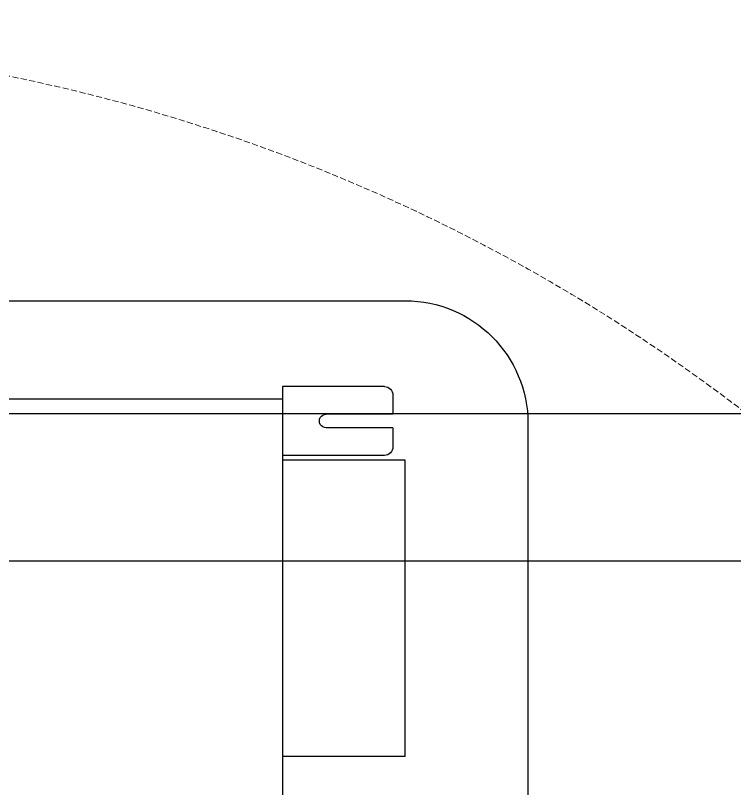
# Model space of a CAD drawing. Header units: inches. Extents: x -3985675 to 129953, y -250661 to -26082.
# Drawn here: x 93597 to 93890, y -34904.9 to -34589.9 of the extents above; entities that cross this region are included whole.
import ezdxf

# ---------------------------------------------------------------- set-up
doc = ezdxf.new("R2010")
doc.units = ezdxf.units.IN
doc.header["$LTSCALE"] = 10
doc.header["$MEASUREMENT"] = 0
doc.linetypes.add('DASH', pattern=[0.35, 0.25, -0.1])
doc.layers.get('0').update_dxf_attribs({"plot": 0})
for name, color, linetype in [('007地面', 47, 'Continuous'), ('007天花', 65, 'Continuous'), ('LSW-風口', 7, 'Continuous')]:
    doc.layers.add(name, color=color, linetype=linetype)
doc.layers.add('灯具线路控制', color=51, linetype='Continuous', lineweight=15)

# ---------------------------------------------------------------- blocks, each defined once
blk = doc.blocks.new('2代除霾机连面盖')
for p, q in [((-190, 0), (-190, -500)), ((-140, -550), (140, -550))]:
    blk.add_line(p, q)
at = {"color": 3}
for p, q in [((-155, -491.5), (-155, -450)), ((-127, -491.5), (-127, -450)), ((-125, -500), (-125, -450)), ((-4.25, -500), (-4.25, -450)), ((-143.8, -495), (-143.8, -467.8)), ((-138.2, -495), (-138.2, -467.8)), ((-151.5, -495), (-143.8, -495)), ((-138.2, -495), (-130.5, -495)), ((-4.25, -500), (-125, -500))]:
    blk.add_line(p, q, dxfattribs=at)
blk.add_lwpolyline([(-150, -50), (-150, -450), (150, -450), (150, -50)], close=True, dxfattribs=at)
for centre, radius, start, end in [((-141, -467.8), 2.8, 0, 180), ((-151.5, -491.5), 3.5, 180, 270), ((-130.5, -491.5), 3.5, 270, 0)]:
    blk.add_arc(centre, radius, start, end, dxfattribs=at)
blk.add_arc((-140, -500), 50, 180, 270)
at = {"layer": 'LSW-風口', "color": 3}
blk.add_line((-155, -450), (-127, -450), dxfattribs=at)

msp = doc.modelspace()

# ---------------------------------------------------------------- linework, layer by layer
at = {"layer": '007地面', "color": 251}
msp.add_line((95069.99, -34812.18), (92445, -34812.18), dxfattribs=at)
at = {"layer": '007天花', "color": 251}
msp.add_line((95089.99, -34752.18), (92550, -34752.18), dxfattribs=at)
at = {"layer": '灯具线路控制', "color": 3, "linetype": 'DASH'}
for points in [[(95219.99, -34182.18, 0.072232), (91820, -35007.18)], [(94040, -34902.18, 0.489943), (92890, -34862.18)]]:
    msp.add_lwpolyline(points, format="xyb", dxfattribs=at)

# ---------------------------------------------------------------- block references
at = {"layer": '007天花', "xscale": -1, "rotation": 90.00000000000007}
msp.add_blockref('2代除霾机连面盖', (93255.82, -34896.12), dxfattribs=at)

doc.saveas('drawing.dxf')
